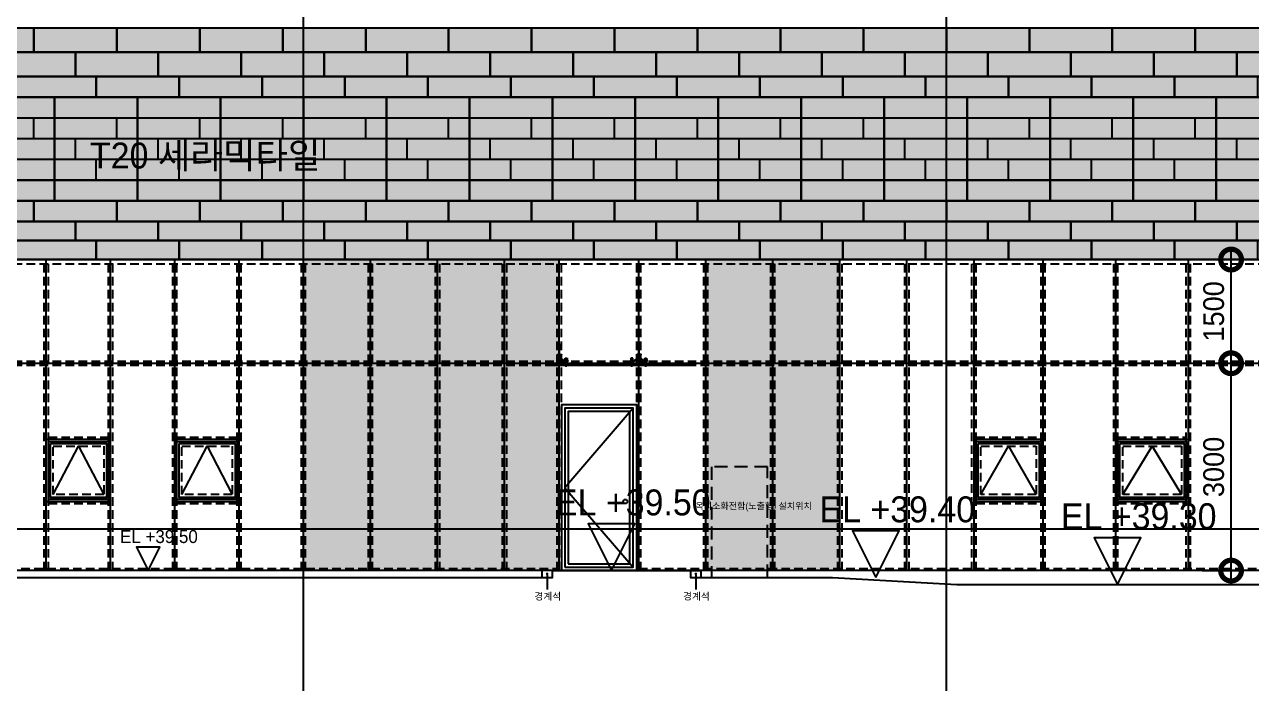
# Model space of a CAD drawing. Extents: x -430745 to 210250, y 0 to 148500.
# Drawn here: x 136160 to 153908, y 35497 to 45029 of the extents above; entities that cross this region are included whole.
import ezdxf
from ezdxf.enums import TextEntityAlignment as Align
from ezdxf.xclip import XClip

# ---------------------------------------------------------------- set-up
doc = ezdxf.new("R2010")
doc.units = 0
doc.header["$LTSCALE"] = 250
doc.header["$MEASUREMENT"] = 0
doc.header["$XCLIPFRAME"] = 2
for name, pattern in [('ACAD_ISO05W100', [33, 24, -3, 0, -3, 0, -3]), ('CEN', [62, 60, -1, 0, -1]), ('CENTER', [2, 1.25, -0.25, 0.25, -0.25]), ('DASHED', [0.75, 0.5, -0.25]), ('H1', [1.5, 1, -0.5]), ('HID', [2.3, 1.5, -0.8]), ('HIDDEN', [0.375, 0.25, -0.125])]:
    doc.linetypes.add(name, pattern=pattern)
doc.layers.get('0').update_dxf_attribs({"linetype": 'CONTINUOUS'})
doc.layers.get('Defpoints').update_dxf_attribs({"linetype": 'CONTINUOUS'})
for name, color, linetype in [('# 레벨 계획', 193, 'CONTINUOUS'), ('A-CEN', 1, 'CONTINUOUS'), ('A-DIM', 7, 'CONTINUOUS'), ('A-ELE-253', 253, 'CONTINUOUS'), ('A-ELE-254', 254, 'CONTINUOUS'), ('A-ELE-6', 6, 'CONTINUOUS'), ('A-ELE-7', 7, 'CONTINUOUS'), ('A-ELE-8', 8, 'CONTINUOUS'), ('A-ELE-8 해치(세로)', 8, 'CONTINUOUS'), ('A-HIDDEN', 7, 'H1'), ('A-SITE', 2, 'ACAD_ISO05W100'), ('A-WIN-9', 9, 'CONTINUOUS'), ('A-WIN-HID', 9, 'DASHED'), ('X-배면도$0$A-ELE-8 해치', 8, 'CONTINUOUS')]:
    doc.layers.add(name, color=color, linetype=linetype)
doc.layers.add('A-ELE-9', color=9, linetype='CONTINUOUS', lineweight=5)
doc.layers.add('NOPLOT', color=193, linetype='CONTINUOUS', plot=False)
doc.layers.add('NOPLOT-TEXT', color=41, linetype='CONTINUOUS', plot=False)
doc.styles.add('Gdim', font='')
doc.styles.add('Gtx', font='')
doc.styles.get('Gdim').set_extended_font_data('Dotum')
doc.styles.get('Gtx').set_extended_font_data('Dotum')
doc.dimstyles.new('Gdim100', dxfattribs={"dimscale": 100, "dimtxt": 3, "dimasz": 6, "dimexe": 1.5, "dimexo": 2, "dimgap": 1, "dimtad": 1, "dimdec": 0, "dimzin": 0, "dimdsep": 46, "dimtxsty": 'Gdim', "dimblk": 'DOTSMALL', "dimcen": 1.5, "dimdle": 1.5, "dimclrd": 1, "dimclre": 1, "dimclrt": 256, "dimazin": 0, "dimtfac": 1, "dimtdec": 0, "dimtix": 1, "dimtmove": 2, "dimatfit": 3, "dimldrblk": 'DOTSMALL', "dimfxl": 1.5, "dimtolj": 1, "dimtzin": 0, "dimlwd": -1, "dimlwe": -1, "dimarcsym": 0})

# ---------------------------------------------------------------- blocks, each defined once
blk = doc.blocks.new('A-CEN-WEST2')
at = {"layer": 'A-CEN'}
for p, q in [((14356210.5, -438071.4), (14356210.5, -330738.1)), ((14365510.5, -438071.4), (14365510.5, -330738.1)), ((14386647.6, -420925.9, 0), (14240098.5, -420925.9, 0)), ((14386647.6, -421525.9, 0), (14300110.5, -421525.9, 0))]:
    blk.add_line(p, q, dxfattribs=at)
blk = doc.blocks.new('_DotSmall')
at = {"color": 0, "linetype": 'ByBlock', "const_width": 0.5}
blk.add_lwpolyline([(-0.0625, 0, 1), (0.0625, 0, 1)], format="xyb", close=True, dxfattribs=at)
blk = doc.blocks.new('*D12')
at = {"layer": 'Defpoints', "color": 0, "transparency": 16777216}
for p in [(150895, 53179, 0), (165398, 53179), (164395, 45079)]:
    blk.add_point(p, dxfattribs=at)
at = {"layer": 'NOPLOT', "color": 1, "transparency": 16777216}
for p, q in [((165398, 44929), (165398, 53329)), ((151095, 53179), (165548, 53179)), ((164595, 45079), (165548, 45079))]:
    blk.add_line(p, q, dxfattribs=at)
at = {"layer": 'NOPLOT', "color": 1, "transparency": 16777216, "xscale": 600, "yscale": 600, "zscale": 600}
for p, rotation in [((165398, 53179), 90), ((165398, 45079), 270)]:
    blk.add_blockref('_DotSmall', p, dxfattribs=dict(at, rotation=rotation))
at = {"layer": 'NOPLOT', "transparency": 16777216, "insert": (165148, 49129), "char_height": 300, "attachment_point": 5, "rotation": 90, "style": 'Gdim'}
blk.add_mtext('\\A1;8100', dxfattribs=at)
blk = doc.blocks.new('*D19')
at = {"layer": 'Defpoints', "color": 0, "transparency": 16777216}
for p in [(152995, 40129), (153613, 40129, 0), (152995, 37129, 0)]:
    blk.add_point(p, dxfattribs=at)
at = {"layer": 'NOPLOT', "color": 1, "transparency": 16777216}
for p, q in [((153195, 40129, 0), (153763, 40129, 0)), ((153613, 36979, 0), (153613, 40279, 0)), ((153195, 37129, 0), (153763, 37129, 0))]:
    blk.add_line(p, q, dxfattribs=at)
at = {"layer": 'NOPLOT', "color": 1, "transparency": 16777216, "xscale": 600, "yscale": 600, "zscale": 600}
for p, rotation in [((153613, 40129, 0), 90), ((153613, 37129, 0), 270)]:
    blk.add_blockref('_DotSmall', p, dxfattribs=dict(at, rotation=rotation))
at = {"layer": 'NOPLOT', "transparency": 16777216, "insert": (153363, 38629, 0), "char_height": 300, "attachment_point": 5, "rotation": 90, "style": 'Gdim'}
blk.add_mtext('\\A1;3000', dxfattribs=at)
blk = doc.blocks.new('*D20')
at = {"layer": 'Defpoints', "color": 0, "transparency": 16777216}
for p in [(152995, 41629), (153613, 41629, 0), (152995, 40129)]:
    blk.add_point(p, dxfattribs=at)
at = {"layer": 'NOPLOT', "color": 1, "transparency": 16777216}
for p, q in [((153613, 39979, 0), (153613, 41779, 0)), ((153195, 41629, 0), (153763, 41629, 0)), ((153195, 40129, 0), (153763, 40129, 0))]:
    blk.add_line(p, q, dxfattribs=at)
at = {"layer": 'NOPLOT', "color": 1, "transparency": 16777216, "xscale": 600, "yscale": 600, "zscale": 600}
for p, rotation in [((153613, 41629, 0), 90), ((153613, 40129, 0), 270)]:
    blk.add_blockref('_DotSmall', p, dxfattribs=dict(at, rotation=rotation))
at = {"layer": 'NOPLOT', "transparency": 16777216, "insert": (153363, 40879, 0), "char_height": 300, "attachment_point": 5, "rotation": 90, "style": 'Gdim'}
blk.add_mtext('\\A1;1500', dxfattribs=at)
blk = doc.blocks.new('A$C4f5f1e8d')
at = {"layer": '# 레벨 계획', "elevation": 0}
for points in [[(104409, 700), (104746, 1375), (104071, 1375), (104409, 700)], [(108235, 600), (108572, 1275), (107897, 1275), (108235, 600)], [(111728, 500), (112065, 1175), (111390, 1175), (111728, 500)], [(97709, 700), (97877, 1038), (97540, 1038), (97709, 700)]]:
    blk.add_lwpolyline(points, dxfattribs=at)
at = {"layer": '# 레벨 계획', "style": 'Gtx'}
for s, height, p in [('EL +39.50', 375, (103592, 1499)), ('EL +39.40', 375, (107418, 1399)), ('EL +39.30', 375, (110911, 1299)), ('EL +39.50', 187.5, (97300, 1099))]:
    blk.add_text(s, height=height, rotation=360, dxfattribs=at).set_placement(p)
blk = doc.blocks.new('*U166')
for p, q in [((-21600, 0), (-21600, 275)), ((-20400, 0), (-20400, 275)), ((-19200, 0), (-19200, 275)), ((-18000, 0), (-18000, 275)), ((-16800, 0), (-16800, 275)), ((-15600, 0), (-15600, 275)), ((-14400, 0), (-14400, 275)), ((-13200, 0), (-13200, 275)), ((-12000, 0), (-12000, 275)), ((-10800, 0), (-10800, 275)), ((-9600, 0), (-9600, 275)), ((-8400, 0), (-8400, 275)), ((-7200, 0), (-7200, 275)), ((-6000, 0), (-6000, 275))]:
    blk.add_line(p, q)
at = {"layer": 'NOPLOT'}
for points in [[(-22800, 275), (-21600, 275), (-21600, 0), (-22800, 0)], [(-21600, 275), (-20400, 275), (-20400, 0), (-21600, 0)], [(-20400, 275), (-19200, 275), (-19200, 0), (-20400, 0)], [(-19200, 275), (-18000, 275), (-18000, 0), (-19200, 0)], [(-18000, 275), (-16800, 275), (-16800, 0), (-18000, 0)], [(-16800, 275), (-15600, 275), (-15600, 0), (-16800, 0)], [(-15600, 275), (-14400, 275), (-14400, 0), (-15600, 0)], [(-14400, 275), (-13200, 275), (-13200, 0), (-14400, 0)], [(-13200, 275), (-12000, 275), (-12000, 0), (-13200, 0)], [(-12000, 275), (-10800, 275), (-10800, 0), (-12000, 0)], [(-10800, 275), (-9600, 275), (-9600, 0), (-10800, 0)], [(-9600, 275), (-8400, 275), (-8400, 0), (-9600, 0)], [(-8400, 275), (-7200, 275), (-7200, 0), (-8400, 0)], [(-7200, 275), (-6000, 275), (-6000, 0), (-7200, 0)], [(-6000, 275), (-4800, 275), (-4800, 0), (-6000, 0)]]:
    blk.add_lwpolyline(points, close=True, dxfattribs=at)
blk = doc.blocks.new('*U168')
for p, q in [((-21600, 0), (-21600, 275)), ((-20400, 0), (-20400, 275)), ((-19200, 0), (-19200, 275)), ((-18000, 0), (-18000, 275)), ((-16800, 0), (-16800, 275)), ((-15600, 0), (-15600, 275)), ((-14400, 0), (-14400, 275)), ((-13200, 0), (-13200, 275)), ((-12000, 0), (-12000, 275)), ((-10800, 0), (-10800, 275)), ((-9600, 0), (-9600, 275)), ((-8400, 0), (-8400, 275)), ((-7200, 0), (-7200, 275)), ((-6000, 0), (-6000, 275)), ((-4800, 0), (-4800, 275))]:
    blk.add_line(p, q)
at = {"layer": 'NOPLOT'}
for points in [[(-22800, 275), (-21600, 275), (-21600, 0), (-22800, 0)], [(-21600, 275), (-20400, 275), (-20400, 0), (-21600, 0)], [(-20400, 275), (-19200, 275), (-19200, 0), (-20400, 0)], [(-19200, 275), (-18000, 275), (-18000, 0), (-19200, 0)], [(-18000, 275), (-16800, 275), (-16800, 0), (-18000, 0)], [(-16800, 275), (-15600, 275), (-15600, 0), (-16800, 0)], [(-15600, 275), (-14400, 275), (-14400, 0), (-15600, 0)], [(-14400, 275), (-13200, 275), (-13200, 0), (-14400, 0)], [(-13200, 275), (-12000, 275), (-12000, 0), (-13200, 0)], [(-12000, 275), (-10800, 275), (-10800, 0), (-12000, 0)], [(-10800, 275), (-9600, 275), (-9600, 0), (-10800, 0)], [(-9600, 275), (-8400, 275), (-8400, 0), (-9600, 0)], [(-8400, 275), (-7200, 275), (-7200, 0), (-8400, 0)], [(-7200, 275), (-6000, 275), (-6000, 0), (-7200, 0)], [(-6000, 275), (-4800, 275), (-4800, 0), (-6000, 0)], [(-4800, 275), (-3600, 275), (-3600, 0), (-4800, 0)]]:
    blk.add_lwpolyline(points, close=True, dxfattribs=at)
blk = doc.blocks.new('*U174')
for p, q in [((-21600, 900), (-21600, 1200)), ((-20400, 900), (-20400, 1200)), ((-19200, 900), (-19200, 1200)), ((-18000, 900), (-18000, 1200)), ((-16800, 900), (-16800, 1200)), ((-15600, 900), (-15600, 1200)), ((-14400, 900), (-14400, 1200)), ((-13200, 900), (-13200, 1200)), ((-12000, 900), (-12000, 1200)), ((-10800, 900), (-10800, 1200)), ((-9600, 900), (-9600, 1200)), ((-8400, 900), (-8400, 1200)), ((-7200, 900), (-7200, 1200)), ((-6000, 900), (-6000, 1200)), ((-4800, 900), (-4800, 1200)), ((-21900, 600), (-21900, 900)), ((-20700, 600), (-20700, 900)), ((-19500, 600), (-19500, 900)), ((-18300, 600), (-18300, 900)), ((-17100, 600), (-17100, 900)), ((-15900, 600), (-15900, 900)), ((-14700, 600), (-14700, 900)), ((-13500, 600), (-13500, 900)), ((-12300, 600), (-12300, 900)), ((-11100, 600), (-11100, 900)), ((-9900, 600), (-9900, 900)), ((-8700, 600), (-8700, 900)), ((-7500, 600), (-7500, 900)), ((-6300, 600), (-6300, 900)), ((-5100, 600), (-5100, 900)), ((-21300, 300), (-21300, 600)), ((-20100, 300), (-20100, 600)), ((-18900, 300), (-18900, 600)), ((-17700, 300), (-17700, 600)), ((-16500, 300), (-16500, 600)), ((-15300, 300), (-15300, 600)), ((-14100, 300), (-14100, 600)), ((-12900, 300), (-12900, 600)), ((-11700, 300), (-11700, 600)), ((-10500, 300), (-10500, 600)), ((-9300, 300), (-9300, 600)), ((-8100, 300), (-8100, 600)), ((-6900, 300), (-6900, 600)), ((-5700, 300), (-5700, 600)), ((-4500, 300), (-4500, 600)), ((-21000, 0), (-21000, 300)), ((-19800, 0), (-19800, 300)), ((-18600, 0), (-18600, 300)), ((-17400, 0), (-17400, 300)), ((-16200, 0), (-16200, 300)), ((-15000, 0), (-15000, 300)), ((-13800, 0), (-13800, 300)), ((-12600, 0), (-12600, 300)), ((-11400, 0), (-11400, 300)), ((-10200, 0), (-10200, 300)), ((-9000, 0), (-9000, 300)), ((-7800, 0), (-7800, 300)), ((-6600, 0), (-6600, 300)), ((-5400, 0), (-5400, 300))]:
    blk.add_line(p, q)
at = {"layer": 'NOPLOT'}
for p, q in [((-22800, 900), (-21600, 900)), ((-21600, 900), (-20400, 900)), ((-20400, 900), (-19200, 900)), ((-19200, 900), (-18000, 900)), ((-18000, 900), (-16800, 900)), ((-16800, 900), (-15600, 900)), ((-15600, 900), (-14400, 900)), ((-14400, 900), (-13200, 900)), ((-13200, 900), (-12000, 900)), ((-12000, 900), (-10800, 900)), ((-10800, 900), (-9600, 900)), ((-9600, 900), (-8400, 900)), ((-8400, 900), (-7200, 900)), ((-7200, 900), (-6000, 900)), ((-6000, 900), (-4800, 900)), ((-4800, 900), (-3600, 900)), ((-22800, 600), (-21600, 600)), ((-21600, 600), (-20400, 600)), ((-20400, 600), (-19200, 600)), ((-19200, 600), (-18000, 600)), ((-18000, 600), (-16800, 600)), ((-16800, 600), (-15600, 600)), ((-15600, 600), (-14400, 600)), ((-14400, 600), (-13200, 600)), ((-13200, 600), (-12000, 600)), ((-12000, 600), (-10800, 600)), ((-10800, 600), (-9600, 600)), ((-9600, 600), (-8400, 600)), ((-8400, 600), (-7200, 600)), ((-7200, 600), (-6000, 600)), ((-6000, 600), (-4800, 600)), ((-4800, 600), (-3600, 600)), ((-22800, 300), (-21600, 300)), ((-21600, 300), (-20400, 300)), ((-20400, 300), (-19200, 300)), ((-19200, 300), (-18000, 300)), ((-18000, 300), (-16800, 300)), ((-16800, 300), (-15600, 300)), ((-15600, 300), (-14400, 300)), ((-14400, 300), (-13200, 300)), ((-13200, 300), (-12000, 300)), ((-12000, 300), (-10800, 300)), ((-10800, 300), (-9600, 300)), ((-9600, 300), (-8400, 300)), ((-8400, 300), (-7200, 300)), ((-7200, 300), (-6000, 300)), ((-6000, 300), (-4800, 300)), ((-4800, 300), (-3600, 300))]:
    blk.add_line(p, q, dxfattribs=at)
for points in [[(-22800, 1200), (-21600, 1200), (-21600, 0), (-22800, 0)], [(-21600, 1200), (-20400, 1200), (-20400, 0), (-21600, 0)], [(-20400, 1200), (-19200, 1200), (-19200, 0), (-20400, 0)], [(-19200, 1200), (-18000, 1200), (-18000, 0), (-19200, 0)], [(-18000, 1200), (-16800, 1200), (-16800, 0), (-18000, 0)], [(-16800, 1200), (-15600, 1200), (-15600, 0), (-16800, 0)], [(-15600, 1200), (-14400, 1200), (-14400, 0), (-15600, 0)], [(-14400, 1200), (-13200, 1200), (-13200, 0), (-14400, 0)], [(-13200, 1200), (-12000, 1200), (-12000, 0), (-13200, 0)], [(-12000, 1200), (-10800, 1200), (-10800, 0), (-12000, 0)], [(-10800, 1200), (-9600, 1200), (-9600, 0), (-10800, 0)], [(-9600, 1200), (-8400, 1200), (-8400, 0), (-9600, 0)], [(-8400, 1200), (-7200, 1200), (-7200, 0), (-8400, 0)], [(-7200, 1200), (-6000, 1200), (-6000, 0), (-7200, 0)], [(-6000, 1200), (-4800, 1200), (-4800, 0), (-6000, 0)], [(-4800, 1200), (-3600, 1200), (-3600, 0), (-4800, 0)]]:
    blk.add_lwpolyline(points, close=True, dxfattribs=at)
blk = doc.blocks.new('*U170')
for p, q in [((-21600, 0), (-21600, 300)), ((-20400, 0), (-20400, 300)), ((-19200, 0), (-19200, 300)), ((-18000, 0), (-18000, 300)), ((-16800, 0), (-16800, 300)), ((-15600, 0), (-15600, 300)), ((-14400, 0), (-14400, 300)), ((-13200, 0), (-13200, 300)), ((-12000, 0), (-12000, 300)), ((-10800, 0), (-10800, 300)), ((-9600, 0), (-9600, 300)), ((-8400, 0), (-8400, 300)), ((-7200, 0), (-7200, 300)), ((-6000, 0), (-6000, 300)), ((-4800, 0), (-4800, 300))]:
    blk.add_line(p, q)
at = {"layer": 'NOPLOT'}
for points in [[(-22800, 300), (-21600, 300), (-21600, 0), (-22800, 0)], [(-21600, 300), (-20400, 300), (-20400, 0), (-21600, 0)], [(-20400, 300), (-19200, 300), (-19200, 0), (-20400, 0)], [(-19200, 300), (-18000, 300), (-18000, 0), (-19200, 0)], [(-18000, 300), (-16800, 300), (-16800, 0), (-18000, 0)], [(-16800, 300), (-15600, 300), (-15600, 0), (-16800, 0)], [(-15600, 300), (-14400, 300), (-14400, 0), (-15600, 0)], [(-14400, 300), (-13200, 300), (-13200, 0), (-14400, 0)], [(-13200, 300), (-12000, 300), (-12000, 0), (-13200, 0)], [(-12000, 300), (-10800, 300), (-10800, 0), (-12000, 0)], [(-10800, 300), (-9600, 300), (-9600, 0), (-10800, 0)], [(-9600, 300), (-8400, 300), (-8400, 0), (-9600, 0)], [(-8400, 300), (-7200, 300), (-7200, 0), (-8400, 0)], [(-7200, 300), (-6000, 300), (-6000, 0), (-7200, 0)], [(-6000, 300), (-4800, 300), (-4800, 0), (-6000, 0)], [(-4800, 300), (-3600, 300), (-3600, 0), (-4800, 0)]]:
    blk.add_lwpolyline(points, close=True, dxfattribs=at)
blk = doc.blocks.new('*U172')
for p, q in [((-22800, 0), (-22800, 300)), ((-21600, 0), (-21600, 300)), ((-20400, 0), (-20400, 300)), ((-19200, 0), (-19200, 300)), ((-18000, 0), (-18000, 300)), ((-16800, 0), (-16800, 300)), ((-15600, 0), (-15600, 300)), ((-14400, 0), (-14400, 300)), ((-13200, 0), (-13200, 300)), ((-12000, 0), (-12000, 300)), ((-10800, 0), (-10800, 300)), ((-9600, 0), (-9600, 300)), ((-8400, 0), (-8400, 300)), ((-7200, 0), (-7200, 300)), ((-6000, 0), (-6000, 300))]:
    blk.add_line(p, q)
at = {"layer": 'NOPLOT'}
for points in [[(-24000, 300), (-22800, 300), (-22800, 0), (-24000, 0)], [(-22800, 300), (-21600, 300), (-21600, 0), (-22800, 0)], [(-21600, 300), (-20400, 300), (-20400, 0), (-21600, 0)], [(-20400, 300), (-19200, 300), (-19200, 0), (-20400, 0)], [(-19200, 300), (-18000, 300), (-18000, 0), (-19200, 0)], [(-18000, 300), (-16800, 300), (-16800, 0), (-18000, 0)], [(-16800, 300), (-15600, 300), (-15600, 0), (-16800, 0)], [(-15600, 300), (-14400, 300), (-14400, 0), (-15600, 0)], [(-14400, 300), (-13200, 300), (-13200, 0), (-14400, 0)], [(-13200, 300), (-12000, 300), (-12000, 0), (-13200, 0)], [(-12000, 300), (-10800, 300), (-10800, 0), (-12000, 0)], [(-10800, 300), (-9600, 300), (-9600, 0), (-10800, 0)], [(-9600, 300), (-8400, 300), (-8400, 0), (-9600, 0)], [(-8400, 300), (-7200, 300), (-7200, 0), (-8400, 0)], [(-7200, 300), (-6000, 300), (-6000, 0), (-7200, 0)], [(-6000, 300), (-4800, 300), (-4800, 0), (-6000, 0)]]:
    blk.add_lwpolyline(points, close=True, dxfattribs=at)
blk = doc.blocks.new('*U183')
for p, q in [((20400, 0), (20400, 300)), ((21600, 0), (21600, 300)), ((22800, 0), (22800, 300)), ((24000, 0), (24000, 300)), ((25200, 0), (25200, 300)), ((26400, 0), (26400, 300)), ((27600, 0), (27600, 300)), ((28800, 0), (28800, 300)), ((30000, 0), (30000, 300)), ((31200, 0), (31200, 300)), ((32400, 0), (32400, 300)), ((33600, 0), (33600, 300)), ((34800, 0), (34800, 300)), ((36000, 0), (36000, 300))]:
    blk.add_line(p, q)
at = {"layer": 'NOPLOT'}
for points in [[(19200, 300), (20400, 300), (20400, 0), (19200, 0)], [(20400, 300), (21600, 300), (21600, 0), (20400, 0)], [(21600, 300), (22800, 300), (22800, 0), (21600, 0)], [(22800, 300), (24000, 300), (24000, 0), (22800, 0)], [(24000, 300), (25200, 300), (25200, 0), (24000, 0)], [(25200, 300), (26400, 300), (26400, 0), (25200, 0)], [(26400, 300), (27600, 300), (27600, 0), (26400, 0)], [(27600, 300), (28800, 300), (28800, 0), (27600, 0)], [(28800, 300), (30000, 300), (30000, 0), (28800, 0)], [(30000, 300), (31200, 300), (31200, 0), (30000, 0)], [(31200, 300), (32400, 300), (32400, 0), (31200, 0)], [(32400, 300), (33600, 300), (33600, 0), (32400, 0)], [(33600, 300), (34800, 300), (34800, 0), (33600, 0)], [(34800, 300), (36000, 300), (36000, 0), (34800, 0)], [(36000, 300), (37200, 300), (37200, 0), (36000, 0)]]:
    blk.add_lwpolyline(points, close=True, dxfattribs=at)
blk = doc.blocks.new('*U181')
for p, q in [((20400, 0), (20400, 350)), ((21600, 0), (21600, 350)), ((22800, 0), (22800, 350)), ((24000, 0), (24000, 350)), ((25200, 0), (25200, 350)), ((26400, 0), (26400, 350)), ((27600, 0), (27600, 350)), ((28800, 0), (28800, 350)), ((30000, 0), (30000, 350)), ((31200, 0), (31200, 350)), ((32400, 0), (32400, 350)), ((33600, 0), (33600, 350)), ((34800, 0), (34800, 350)), ((36000, 0), (36000, 350)), ((37200, 0), (37200, 350))]:
    blk.add_line(p, q)
at = {"layer": 'NOPLOT'}
for points in [[(19200, 350), (20400, 350), (20400, 0), (19200, 0)], [(20400, 350), (21600, 350), (21600, 0), (20400, 0)], [(21600, 350), (22800, 350), (22800, 0), (21600, 0)], [(22800, 350), (24000, 350), (24000, 0), (22800, 0)], [(24000, 350), (25200, 350), (25200, 0), (24000, 0)], [(25200, 350), (26400, 350), (26400, 0), (25200, 0)], [(26400, 350), (27600, 350), (27600, 0), (26400, 0)], [(27600, 350), (28800, 350), (28800, 0), (27600, 0)], [(28800, 350), (30000, 350), (30000, 0), (28800, 0)], [(30000, 350), (31200, 350), (31200, 0), (30000, 0)], [(31200, 350), (32400, 350), (32400, 0), (31200, 0)], [(32400, 350), (33600, 350), (33600, 0), (32400, 0)], [(33600, 350), (34800, 350), (34800, 0), (33600, 0)], [(34800, 350), (36000, 350), (36000, 0), (34800, 0)], [(36000, 350), (37200, 350), (37200, 0), (36000, 0)], [(37200, 350), (38400, 350), (38400, 0), (37200, 0)]]:
    blk.add_lwpolyline(points, close=True, dxfattribs=at)
blk = doc.blocks.new('*U179')
for p, q in [((19200, 0), (19200, 350)), ((20400, 0), (20400, 350)), ((21600, 0), (21600, 350)), ((22800, 0), (22800, 350)), ((24000, 0), (24000, 350)), ((25200, 0), (25200, 350)), ((26400, 0), (26400, 350)), ((27600, 0), (27600, 350)), ((28800, 0), (28800, 350)), ((30000, 0), (30000, 350)), ((31200, 0), (31200, 350)), ((32400, 0), (32400, 350)), ((33600, 0), (33600, 350)), ((34800, 0), (34800, 350)), ((36000, 0), (36000, 350))]:
    blk.add_line(p, q)
at = {"layer": 'NOPLOT'}
for points in [[(18000, 350), (19200, 350), (19200, 0), (18000, 0)], [(19200, 350), (20400, 350), (20400, 0), (19200, 0)], [(20400, 350), (21600, 350), (21600, 0), (20400, 0)], [(21600, 350), (22800, 350), (22800, 0), (21600, 0)], [(22800, 350), (24000, 350), (24000, 0), (22800, 0)], [(24000, 350), (25200, 350), (25200, 0), (24000, 0)], [(25200, 350), (26400, 350), (26400, 0), (25200, 0)], [(26400, 350), (27600, 350), (27600, 0), (26400, 0)], [(27600, 350), (28800, 350), (28800, 0), (27600, 0)], [(28800, 350), (30000, 350), (30000, 0), (28800, 0)], [(30000, 350), (31200, 350), (31200, 0), (30000, 0)], [(31200, 350), (32400, 350), (32400, 0), (31200, 0)], [(32400, 350), (33600, 350), (33600, 0), (32400, 0)], [(33600, 350), (34800, 350), (34800, 0), (33600, 0)], [(34800, 350), (36000, 350), (36000, 0), (34800, 0)], [(36000, 350), (37200, 350), (37200, 0), (36000, 0)]]:
    blk.add_lwpolyline(points, close=True, dxfattribs=at)
blk = doc.blocks.new('A$C6817a27f')
for p, q in [((0, 142), (0, 172)), ((50, 142), (0, 142)), ((0, 102), (4, 126)), ((0, 102), (9, 102)), ((3, 135), (3, 142)), ((48, 135), (3, 135)), ((47, 126), (4, 126)), ((6, 108), (6, 102)), ((6, 108), (44, 108)), ((8, 126), (8, 135)), ((9, 101), (9, 108)), ((42, 101), (9, 101)), ((16, 126), (16, 108)), ((35, 126), (35, 108)), ((42, 108), (42, 101)), ((42, 102), (51, 102)), ((44, 126), (44, 135)), ((44, 108), (44, 102)), ((51, 102), (47, 126)), ((48, 135), (48, 142)), ((50, 142), (50, 172)), ((106, 46), (96, 44)), ((96, 44), (96, 41)), ((154, 41), (96, 41)), ((97, 39), (97, 41)), ((154, 39), (97, 39)), ((103, 89), (148, 89)), ((103, 77), (103, 89)), ((103, 77), (148, 77)), ((109, 27), (103, 22)), ((148, 22), (103, 22)), ((145, 46), (106, 46)), ((109, 27), (109, 39)), ((142, 27), (109, 27)), ((110, 77), (110, 107)), ((110, 107), (140, 107)), ((110, 56), (112, 57)), ((110, 56), (112, 57)), ((110, 56), (111, 56)), ((110, 55), (111, 56)), ((110, 56), (111, 56)), ((110, 55), (111, 56)), ((110, 55), (111, 55)), ((110, 54), (111, 55)), ((110, 55), (111, 55)), ((110, 54), (111, 55)), ((110, 53), (111, 54)), ((110, 54), (111, 54)), ((110, 53), (111, 54)), ((110, 54), (111, 54)), ((110, 52), (111, 53)), ((110, 53), (111, 53)), ((110, 52), (111, 53)), ((110, 53), (111, 53)), ((110, 52), (111, 52)), ((110, 51), (111, 52)), ((110, 52), (111, 52)), ((110, 51), (111, 52)), ((110, 51), (111, 51)), ((110, 50), (111, 51)), ((110, 51), (111, 51)), ((110, 50), (111, 51)), ((110, 49), (111, 50)), ((110, 50), (111, 50)), ((110, 49), (111, 50)), ((110, 50), (111, 50)), ((110, 48), (111, 49)), ((110, 49), (111, 49)), ((110, 48), (111, 49)), ((110, 49), (111, 49)), ((110, 48), (111, 48)), ((110, 47), (111, 48)), ((110, 48), (111, 48)), ((110, 47), (111, 48)), ((110, 47), (111, 47)), ((110, 46), (111, 47)), ((110, 47), (111, 47)), ((110, 46), (111, 47)), ((140, 57), (111, 56)), ((140, 56), (111, 55)), ((140, 56), (111, 55)), ((140, 55), (111, 54)), ((140, 55), (111, 54)), ((140, 54), (111, 53)), ((140, 54), (111, 53)), ((140, 53), (111, 52)), ((140, 53), (111, 52)), ((140, 52), (111, 51)), ((140, 52), (111, 51)), ((140, 51), (111, 50)), ((140, 51), (111, 50)), ((140, 50), (111, 49)), ((140, 50), (111, 49)), ((140, 49), (111, 48)), ((140, 49), (111, 48)), ((140, 48), (111, 47)), ((140, 48), (111, 47)), ((112, 124), (138, 124)), ((112, 95), (112, 124)), ((112, 95), (138, 95)), ((139, 57), (112, 57)), ((139, 57), (112, 57)), ((136, 75), (114, 75)), ((114, 64), (114, 75)), ((136, 75), (114, 75)), ((136, 64), (114, 64)), ((136, 95), (115, 92)), ((115, 89), (115, 92)), ((136, 92), (115, 89)), ((117, 104), (134, 104)), ((117, 104), (117, 95)), ((119, 94), (120, 95)), ((119, 94), (120, 95)), ((119, 93), (120, 94)), ((119, 94), (120, 94)), ((119, 93), (120, 94)), ((119, 94), (120, 94)), ((119, 92), (120, 93)), ((119, 93), (120, 93)), ((119, 92), (120, 93)), ((119, 93), (120, 93)), ((119, 92), (120, 92)), ((119, 92), (120, 92)), ((119, 76), (120, 77)), ((119, 76), (120, 77)), ((119, 75), (120, 76)), ((119, 76), (120, 76)), ((119, 75), (120, 76)), ((119, 76), (120, 76)), ((119, 75), (120, 75)), ((119, 75), (120, 75)), ((119, 64), (119, 57)), ((128, 95), (120, 94)), ((128, 95), (120, 94)), ((131, 94), (120, 93)), ((131, 94), (120, 93)), ((128, 77), (120, 76)), ((120, 77), (131, 77)), ((128, 77), (120, 76)), ((120, 77), (131, 77)), ((131, 76), (120, 75)), ((131, 76), (120, 75)), ((120, 75), (120, 75)), ((120, 75), (120, 75)), ((120, 64), (120, 75)), ((123, 64), (128, 64)), ((123, 64), (128, 64)), ((123, 64), (123, 57)), ((128, 57), (123, 57)), ((128, 57), (123, 57)), ((140, 47), (126, 46)), ((140, 47), (126, 46)), ((131, 75), (128, 75)), ((131, 75), (128, 75)), ((128, 64), (128, 57)), ((132, 94), (131, 95)), ((132, 94), (131, 95)), ((132, 94), (131, 94)), ((132, 94), (131, 94)), ((132, 76), (131, 77)), ((132, 76), (131, 77)), ((132, 75), (131, 76)), ((132, 76), (131, 76)), ((132, 75), (131, 76)), ((132, 76), (131, 76)), ((131, 75), (131, 75)), ((132, 75), (131, 75)), ((131, 75), (131, 75)), ((132, 75), (131, 75)), ((131, 64), (131, 75)), ((132, 64), (132, 57)), ((133, 89), (133, 91)), ((134, 104), (134, 95)), ((136, 89), (136, 95)), ((136, 64), (136, 75)), ((138, 124), (138, 95)), ((141, 56), (139, 57)), ((141, 56), (139, 57)), ((140, 107), (140, 77)), ((141, 56), (140, 56)), ((141, 55), (140, 56)), ((141, 56), (140, 56)), ((141, 55), (140, 56)), ((141, 55), (140, 55)), ((141, 54), (140, 55)), ((141, 55), (140, 55)), ((141, 54), (140, 55)), ((141, 53), (140, 54)), ((141, 54), (140, 54)), ((141, 53), (140, 54)), ((141, 54), (140, 54)), ((141, 52), (140, 53)), ((141, 53), (140, 53)), ((141, 52), (140, 53)), ((141, 53), (140, 53)), ((141, 52), (140, 52)), ((141, 51), (140, 52)), ((141, 52), (140, 52)), ((141, 51), (140, 52)), ((141, 51), (140, 51)), ((141, 50), (140, 51)), ((141, 51), (140, 51)), ((141, 50), (140, 51)), ((141, 49), (140, 50)), ((141, 50), (140, 50)), ((141, 49), (140, 50)), ((141, 50), (140, 50)), ((141, 48), (140, 49)), ((141, 49), (140, 49)), ((141, 48), (140, 49)), ((141, 49), (140, 49)), ((141, 48), (140, 48)), ((141, 47), (140, 48)), ((141, 48), (140, 48)), ((141, 47), (140, 48)), ((141, 47), (140, 47)), ((141, 46), (140, 47)), ((141, 47), (140, 47)), ((141, 46), (140, 47)), ((142, 27), (142, 39)), ((142, 27), (148, 22)), ((145, 46), (154, 44)), ((148, 89), (148, 77)), ((154, 44), (154, 41)), ((154, 39), (154, 41))]:
    blk.add_line(p, q)
at = {"linetype": 'CENTER', "ltscale": 3}
blk.add_line((25, 89, 0), (25, 139, 0), dxfattribs=at)
blk.add_line((25, 89, 0), (25, 139, 0), dxfattribs=at)
blk.add_line((25, 89, 0), (25, 139, 0), dxfattribs=at)
blk.add_line((25, 89, 0), (25, 139, 0), dxfattribs=at)
blk.add_line((25, 89, 0), (25, 139, 0), dxfattribs=at)
blk.add_line((25, 89, 0), (25, 139, 0), dxfattribs=at)
blk.add_line((25, 89, 0), (25, 139, 0), dxfattribs=at)
blk.add_line((25, 89, 0), (25, 139, 0), dxfattribs=at)
blk.add_line((25, 89, 0), (25, 139, 0), dxfattribs=at)
at = {"linetype": 'HIDDEN'}
for p, q in [((106, 86), (106, 89)), ((106, 86), (145, 86)), ((106, 77), (106, 80)), ((145, 80), (106, 80)), ((106, 80), (106, 77)), ((112, 86), (112, 80)), ((139, 86), (139, 80)), ((144, 77), (144, 80)), ((145, 89), (145, 86)), ((145, 80), (145, 77))]:
    blk.add_line(p, q, dxfattribs=at)
at = {"linetype": 'CEN'}
blk.add_line((126, 0), (126, 132), dxfattribs=at)
for centre, radius, start, end in [((174, 257), 183, 225.9967, 247.0967), ((196, 336), 276, 238.3184, 250.328)]:
    blk.add_arc(centre, radius, start, end)

msp = doc.modelspace()

# ---------------------------------------------------------------- hatches: boundary and pattern name
at = {"layer": 'A-ELE-253'}
h = msp.add_hatch(dxfattribs=at)
h.set_pattern_fill('AR-CONC', color=256, scale=3)
h.set_pattern_definition([(50, (0, 0), (546.554, -47.8173), [57.15, -628.65]), (355, (0, 0), (-105.7285, 573.17), [45.72, -502.92]), (100.451, (45.55, -4), (440.8275, 525.35), [48.57, -534.27]), (46.1842, (0, 152.4), (813.237, -126.127), [85.725, -942.975]), (96.6356, (67.8, 141.9), (712.2127, 742.2767), [72.855, -801.405]), (351.184, (0, 152.4), (712.214, 742.2754), [68.58, -754.38]), (21, (76.2, 114.3), (454.8446, -306.7966), [57.15, -628.65]), (326, (76.2, 114.3), (185.406, 552.5639), [45.72, -502.92]), (71.4514, (114.1, 88.73), (640.2495, 245.7686), [48.57, -534.27]), (37.5, (0, 0), (9.2658, 253.66512), [0, -496.824, 0, -510.54, 0, -504.825]), (7.5, (0, 0), (200.459, 300.54172), [0, -291.084, 0, -485.394, 0, -192.405]), (327.5, (-169.93, 0), (406.77179, -17.18623), [0, -190.5, 0, -594.36, 0, -788.67]), (317.5, (-246.13, 0), (444.38754, 76.2795), [0, -247.65, 0, -394.716, 0, -560.07])])
h.paths.add_polyline_path([(164395.3, 44978.9), (121565.3, 44978.9), (121565.3, 45078.9), (121565.3, 53078.9), (116195.3, 53078.9), (116195.3, 46578.9), (116195.3, 41628.9), (116445.3, 41628.9), (120745.3, 41628.9), (120745.3, 37728.9), (120745.3, 37628.9), (121565.3, 37628.9), (121565.3, 41628.9), (158195.3, 41628.9), (158195.3, 36928.9), (164395.3, 36928.9)])
at = {"layer": 'A-ELE-254'}
h = msp.add_hatch(color=256, dxfattribs=at)
h.dxf.hatch_style = 1
h.paths.add_polyline_path([(141165.3, 40128.9), (140195.3, 40128.9), (140195.3, 37128.9), (141165.3, 37128.9)])
h.paths.add_polyline_path([(142135.3, 40128.9), (141165.3, 40128.9), (141165.3, 37128.9), (142135.3, 37128.9)])
h.paths.add_polyline_path([(141165.3, 41628.9), (140195.3, 41628.9), (140195.3, 40128.9), (141165.3, 40128.9)])
h.paths.add_polyline_path([(142135.3, 41628.9), (141165.3, 41628.9), (141165.3, 40128.9), (142135.3, 40128.9)])
h.paths.add_polyline_path([(143105.3, 41628.9), (142135.3, 41628.9), (142135.3, 40128.9), (143105.3, 40128.9)])
h.paths.add_polyline_path([(143105.3, 40128.9), (142135.3, 40128.9), (142135.3, 37128.9), (143105.3, 37128.9)])
h.paths.add_polyline_path([(143895.3, 40098.9), (143795.3, 40098.9), (143795.3, 40116.5), (143105.3, 40128.9), (143105.3, 37128.9), (143645.3, 37128.9), (143795.3, 37128.9), (143895.3, 37128.9)])
h.paths.add_polyline_path([(143895.3, 41628.9), (143105.3, 41628.9), (143105.3, 40128.9), (143795.3, 40116.5), (143895.3, 40116.5), (143895.3, 40177.9), (143869.6, 40177.9), (143875.3, 40211.9), (143870.3, 40211.9), (143870.3, 40248.9), (143865.3, 40248.9), (143865.3, 40256.9), (143891.3, 40256.9), (143891.3, 40406.9), (143895.3, 40406.9)])
h = msp.add_hatch(color=256, dxfattribs=at)
h.dxf.hatch_style = 1
h.paths.add_polyline_path([(146985.3, 41628.9), (146015.3, 41628.9), (146015.3, 40128.9), (146985.3, 40128.9)])
h.paths.add_polyline_path([(147955.3, 41628.9), (146985.3, 41628.9), (146985.3, 40128.9), (147955.3, 40128.9)])
h.paths.add_polyline_path([(146015.3, 37128.9), (146985.3, 37128.9), (146985.3, 40128.9), (146015.3, 40128.9)])
h.paths.add_polyline_path([(146985.3, 37128.9), (147955.3, 37128.9), (147955.3, 40128.9), (146985.3, 40128.9)])
at = {"layer": 'X-배면도$0$A-ELE-8 해치'}
h = msp.add_hatch(dxfattribs=at)
h.set_pattern_fill('_USER', color=256, scale=300, pattern_type=0)
h.set_pattern_definition([(0, (116195.25, 43678.93), (0, 300), [])])
h.paths.add_polyline_path([(164395.3, 43678.9), (116195.3, 43678.9), (116195.3, 42178.9), (116445.3, 42178.9), (120745.3, 42178.9), (121565.3, 42178.9), (158195.3, 42178.9), (164395.3, 42178.9)])

# ---------------------------------------------------------------- linework, layer by layer
at = {"layer": 'A-ELE-6'}
for p, q in [((121565.3, 44978.9), (164395.3, 44978.9)), ((121565.3, 41628.9), (158195.3, 41628.9))]:
    msp.add_line(p, q, dxfattribs=at)
at = {"layer": 'A-ELE-7', "color": 5, "elevation": 0}
msp.add_lwpolyline([(143795.3, 40098.9), (145795.3, 40098.9), (145795.3, 40116.5), (143795.3, 40116.5)], close=True, dxfattribs=at)
at = {"layer": 'A-ELE-7', "elevation": 0}
for points in [[(143795.3, 37128.9), (143645.3, 37128.9), (143645.3, 37028.9)], [(145795.3, 37128.9), (145945.3, 37128.9), (145945.3, 37028.9)]]:
    msp.add_lwpolyline(points, dxfattribs=at)
at = {"layer": 'A-ELE-8', "elevation": 0}
for points in [[(143891.3, 40256.9), (143899.3, 40256.9), (143899.3, 40406.9), (143891.3, 40406.9)], [(145041.3, 40258.9), (145049.3, 40258.9), (145049.3, 40408.9), (145041.3, 40408.9)], [(143865.3, 40256.9), (143925.3, 40256.9), (143925.3, 40248.9), (143865.3, 40248.9)]]:
    msp.add_lwpolyline(points, close=True, dxfattribs=at)
at = {"layer": 'A-ELE-9'}
msp.add_line((145945.3, 37128.9), (158195.3, 37128.9), dxfattribs=at)
at = {"layer": 'A-ELE-9', "elevation": 0}
msp.add_lwpolyline([(121565.3, 37697.4), (131798, 37128.9), (143645.3, 37128.9)], dxfattribs=at)
at = {"layer": 'A-HIDDEN', "linetype": 'HID', "ltscale": 0.5, "elevation": 0}
msp.add_lwpolyline([(146905.3, 37028.9), (146905.3, 38628.9), (146095.3, 38628.9), (146095.3, 37028.9)], dxfattribs=at)
at = {"layer": 'A-SITE', "linetype": 'Continuous', "elevation": 0}
msp.add_lwpolyline([(39095.3, 37428.9), (53648, 37428.9), (69095.2, 37278.9), (70695.2, 37278.9), (85295.2, 37028.9), (85295.2, 37028.9), (94785.3, 37028.9), (94785.3, 36928.9), (106705.3, 36928.9), (106705.3, 37028.9), (116195.3, 37028.9), (131795.2, 37028.9), (143795.3, 37028.9), (143795.3, 37128.9), (145795.3, 37128.9), (145795.3, 37028.9), (147845.3, 37028.9), (149645.3, 36928.9), (175087.2, 36928.9), (182750, 36503.2)], dxfattribs=at)
at = {"layer": 'A-WIN-9'}
for p, q in [((136475.3, 37128.9), (136475.3, 41628.9)), ((137405.3, 37128.9), (137405.3, 41628.9)), ((138335.3, 37128.9), (138335.3, 41628.9)), ((139265.3, 37128.9), (139265.3, 41628.9)), ((140195.3, 37128.9), (140195.3, 41628.9)), ((141165.3, 37128.9), (141165.3, 41628.9)), ((142135.3, 37128.9), (142135.3, 41628.9)), ((143105.3, 37128.9), (143105.3, 41628.9)), ((143895.3, 40406.9, 0), (143895.3, 41628.9)), ((145045.3, 40408.9, 0), (145045.3, 41628.9)), ((146015.3, 37128.9), (146015.3, 41628.9)), ((146985.3, 37128.9), (146985.3, 41628.9)), ((147955.3, 37128.9), (147955.3, 41628.9)), ((148925.3, 37128.9), (148925.3, 41628.9)), ((149895.3, 37128.9), (149895.3, 41628.9)), ((150895.3, 37128.9, 0), (150895.3, 41628.9)), ((151945.3, 37128.9, 0), (151945.3, 41628.9)), ((152995.3, 37128.9, 0), (152995.3, 41628.9)), ((121565.3, 40128.9, 0), (158195.3, 40128.9, 0)), ((143895.3, 40116.5, 0), (143895.3, 40177.9, 0)), ((145045.3, 40116.5, 0), (145045.3, 40177.9, 0)), ((143895.3, 37128.9), (143895.3, 40098.9)), ((145045.3, 37128.9, 0), (145045.3, 40098.9)), ((136475.3, 39028.9), (137405.3, 39028.9)), ((138335.3, 39028.9), (139265.3, 39028.9)), ((149895.3, 39028.9, 0), (150895.3, 39028.9, 0)), ((151945.3, 39028.9, 0), (152995.3, 39028.9, 0)), ((136475.3, 38128.9), (137405.3, 38128.9)), ((138335.3, 38128.9), (139265.3, 38128.9)), ((149895.3, 38128.9, 0), (150895.3, 38128.9, 0)), ((151945.3, 38128.9, 0), (152995.3, 38128.9, 0))]:
    msp.add_line(p, q, dxfattribs=at)
at = {"layer": 'A-WIN-9', "elevation": 0}
for points in [[(145015.3, 40258.9), (145075.3, 40258.9), (145075.3, 40250.9), (145015.3, 40250.9)], [(143925.3, 37128.9), (145015.3, 37128.9), (145015.3, 39528.9), (143925.3, 39528.9)], [(143975.3, 37178.9), (144965.3, 37178.9), (144965.3, 39478.9), (143975.3, 39478.9)], [(144025.3, 37228.9), (144915.3, 37228.9), (144915.3, 39428.9), (144025.3, 39428.9)], [(136505.3, 38998.9), (137375.3, 38998.9), (137375.3, 38158.9), (136505.3, 38158.9)], [(136535.3, 38968.9), (137345.3, 38968.9), (137345.3, 38188.9), (136535.3, 38188.9)], [(138365.3, 38998.9), (139235.3, 38998.9), (139235.3, 38158.9), (138365.3, 38158.9)], [(138395.3, 38968.9), (139205.3, 38968.9), (139205.3, 38188.9), (138395.3, 38188.9)], [(149925.3, 38998.9), (150865.3, 38998.9), (150865.3, 38158.9), (149925.3, 38158.9)], [(149955.3, 38968.9), (150835.3, 38968.9), (150835.3, 38188.9), (149955.3, 38188.9)], [(151975.3, 38998.9), (152965.3, 38998.9), (152965.3, 38158.9), (151975.3, 38158.9)], [(152005.3, 38968.9), (152935.3, 38968.9), (152935.3, 38188.9), (152005.3, 38188.9)]]:
    msp.add_lwpolyline(points, close=True, dxfattribs=at)
at = {"layer": 'A-WIN-9', "color": 1, "elevation": 0}
for points in [[(144965.3, 39478.9), (143975.3, 38328.9), (144965.3, 37178.9)], [(136575.3, 38228.9), (136940.3, 38928.9), (137305.3, 38228.9)], [(138435.3, 38228.9), (138800.3, 38928.9), (139165.3, 38228.9)], [(149995.3, 38228.9), (150395.3, 38928.9), (150795.3, 38228.9)], [(152045.3, 38228.9), (152470.3, 38928.9), (152895.3, 38228.9)]]:
    msp.add_lwpolyline(points, dxfattribs=at)
at = {"layer": 'A-WIN-9'}
msp.add_circle((144850.3, 38128.9, 0), 30, dxfattribs=at)
at = {"layer": 'A-WIN-HID'}
for p, q in [((121565.3, 41568.9), (158195.3, 41568.9)), ((136445.3, 37128.9), (136445.3, 41628.9)), ((136505.3, 37128.9), (136505.3, 41628.9)), ((137375.3, 37128.9), (137375.3, 41628.9)), ((137435.3, 37128.9), (137435.3, 41628.9)), ((138305.3, 37128.9), (138305.3, 41628.9)), ((138365.3, 37128.9), (138365.3, 41628.9)), ((139235.3, 37128.9, 0), (139235.3, 41628.9)), ((139295.3, 37128.9, 0), (139295.3, 41628.9)), ((140165.3, 37128.9), (140165.3, 41628.9)), ((140225.3, 37128.9), (140225.3, 41628.9)), ((141135.3, 37128.9), (141135.3, 41628.9)), ((141195.3, 37128.9), (141195.3, 41628.9)), ((142105.3, 37128.9), (142105.3, 41628.9)), ((142165.3, 37128.9), (142165.3, 41628.9)), ((143075.3, 37128.9), (143075.3, 41628.9)), ((143135.3, 37128.9), (143135.3, 41628.9)), ((143865.3, 37128.9), (143865.3, 41628.9)), ((143925.3, 37128.9), (143925.3, 41628.9)), ((145015.3, 37128.9), (145015.3, 41628.9)), ((145075.3, 37128.9), (145075.3, 41628.9)), ((145985.3, 37128.9), (145985.3, 41628.9)), ((146045.3, 37128.9), (146045.3, 41628.9)), ((146955.3, 37128.9), (146955.3, 41628.9)), ((147015.3, 37128.9), (147015.3, 41628.9)), ((147925.3, 37128.9), (147925.3, 41628.9)), ((147985.3, 37128.9), (147985.3, 41628.9)), ((148895.3, 37128.9), (148895.3, 41628.9)), ((148955.3, 37128.9), (148955.3, 41628.9)), ((149865.3, 37128.9), (149865.3, 41628.9)), ((149925.3, 37128.9), (149925.3, 41628.9)), ((150865.3, 37128.9, 0), (150865.3, 41628.9)), ((150925.3, 37128.9, 0), (150925.3, 41628.9)), ((151915.3, 37128.9, 0), (151915.3, 41628.9)), ((151975.3, 37128.9, 0), (151975.3, 41628.9)), ((152965.3, 37128.9, 0), (152965.3, 41628.9)), ((153025.3, 37128.9, 0), (153025.3, 41628.9)), ((121565.3, 40158.9, 0), (158195.3, 40158.9, 0)), ((121565.3, 40098.9, 0), (158195.3, 40098.9, 0)), ((136505.3, 39058.9), (137375.3, 39058.9)), ((138365.3, 39058.9), (139235.3, 39058.9)), ((149925.3, 39058.9, 0), (150865.3, 39058.9, 0)), ((151975.3, 39058.9, 0), (152965.3, 39058.9, 0)), ((136505.3, 38098.9), (137375.3, 38098.9)), ((138365.3, 38098.9), (139235.3, 38098.9)), ((149925.3, 38098.9, 0), (150865.3, 38098.9, 0)), ((151975.3, 38098.9, 0), (152965.3, 38098.9, 0)), ((145045.3, 37158.9), (158195.3, 37158.9))]:
    msp.add_line(p, q, dxfattribs=at)
at = {"layer": 'A-WIN-HID', "elevation": 0}
for points in [[(136575.3, 38928.9), (137305.3, 38928.9), (137305.3, 38228.9), (136575.3, 38228.9)], [(138435.3, 38928.9), (139165.3, 38928.9), (139165.3, 38228.9), (138435.3, 38228.9)], [(149995.3, 38928.9), (150795.3, 38928.9), (150795.3, 38228.9), (149995.3, 38228.9)], [(152045.3, 38928.9), (152895.3, 38928.9), (152895.3, 38228.9), (152045.3, 38228.9)]]:
    msp.add_lwpolyline(points, close=True, dxfattribs=at)
msp.add_lwpolyline([(121565.3, 37727.5), (131798.9, 37158.9), (143895.3, 37158.9)], dxfattribs=at)
at = {"layer": 'NOPLOT-TEXT', "linetype": 'Continuous'}
for p, q in [((143719.6, 37062.1), (143719.6, 36853.6)), ((145869.9, 37063), (145869.9, 36854.5))]:
    msp.add_line(p, q, dxfattribs=at)
at = {"layer": 'NOPLOT-TEXT', "linetype": 'Continuous', "const_width": 18.7, "elevation": 0}
for points in [[(143728.9, 37081.8, 1), (143710.1, 37081.8, 1)], [(145879.2, 37082.7, 1), (145860.4, 37082.7, 1)]]:
    msp.add_lwpolyline(points, format="xyb", close=True, dxfattribs=at)
at = {"layer": 'X-배면도$0$A-ELE-8 해치'}
for p, q in [((116195.3, 44628.9), (164395.3, 44628.9)), ((116195.3, 44278.9), (164395.3, 44278.9)), ((116195.3, 43978.9), (164395.3, 43978.9)), ((116195.3, 43678.9), (164395.3, 43678.9)), ((116195.3, 42178.9), (164395.3, 42178.9)), ((116195.3, 41903.9), (164395.3, 41903.9))]:
    msp.add_line(p, q, dxfattribs=at)

# ---------------------------------------------------------------- block references
at = {"layer": '# 레벨 계획'}
msp.add_blockref('A$C4f5f1e8d', (40241.5, 36428.9), dxfattribs=at)
at = {"layer": 'A-DIM'}
msp.add_blockref('A-CEN-WEST2', (-14216015.2, 458654.8), dxfattribs=at)
at = {"layer": 'A-ELE-8'}
for p in [(143869.8, 40077.4, 0), (145019.8, 40077.4, 0)]:
    msp.add_blockref('A$C6817a27f', p, dxfattribs=at)
at = {"layer": 'A-ELE-8 해치(세로)'}
for name, p in [('*U179', (117095.3, 44628.9)), ('*U181', (116495.3, 44278.9)), ('*U183', (116795.3, 43978.9)), ('*U174', (158195.3, 42778.9)), ('*U170', (158195.3, 42478.9))]:
    msp.add_blockref(name, p, dxfattribs=at)
ref = msp.add_blockref('*U172', (159095.3, 42178.9), dxfattribs=at)
XClip(ref).set_block_clipping_path([(-42900, 0), (5299.998715091, 300)])
ref = msp.add_blockref('*U168', (158495.3, 41903.9), dxfattribs=at)
XClip(ref).set_block_clipping_path([(-42300.0015668913, 0), (5899.998715091, 275)])
ref = msp.add_blockref('*U166', (158795.3, 41628.9), dxfattribs=at)
XClip(ref).set_block_clipping_path([(-42600, 0), (5599.998715091, 275)])
at = {"layer": 'A-WIN-9', "xscale": -1}
msp.add_blockref('A$C6817a27f', (145070.8, 40077.4, 0), dxfattribs=at)

# ---------------------------------------------------------------- texts
at = {"layer": 'NOPLOT-TEXT', "linetype": 'Continuous', "style": 'Gtx'}
for s, height, rotation, p in [('T20 세라믹타일', 375, 360, (137107.2, 42946.3)), ('경계석', 100, 0, (143535.8, 36706.4)), ('경계석', 100, 0, (145686.2, 36707.2))]:
    msp.add_text(s, height=height, rotation=rotation, dxfattribs=at).set_placement(p)
msp.add_text('옥외소화전함(노출형) 설치위치', height=93.75, rotation=360, dxfattribs=at).set_placement((147549.2, 38064.1, 0), align=Align.MIDDLE_RIGHT)

# ---------------------------------------------------------------- dimensions: what is measured, and where the dimension line sits
at = {"layer": 'NOPLOT'}
for base, p1, p2, picture, middle in [((165397.9, 53178.9), (164395.3, 45078.9), (150895.3, 53178.9, 0), '*D12', (165147.7, 49128.9)), ((153613.4, 41628.9, 0), (152995.3, 40128.9), (152995.3, 41628.9), '*D20', (153363.2, 40878.9, 0)), ((153613.4, 40128.9, 0), (152995.3, 37128.9, 0), (152995.3, 40128.9), '*D19', (153363.2, 38628.9, 0))]:
    dim = msp.add_linear_dim(base=base, p1=p1, p2=p2, angle=90, dimstyle='Gdim100', dxfattribs=at)
    dim.commit()
    dim.dimension.update_dxf_attribs({"geometry": picture, "text_midpoint": middle})

doc.saveas('drawing.dxf')
